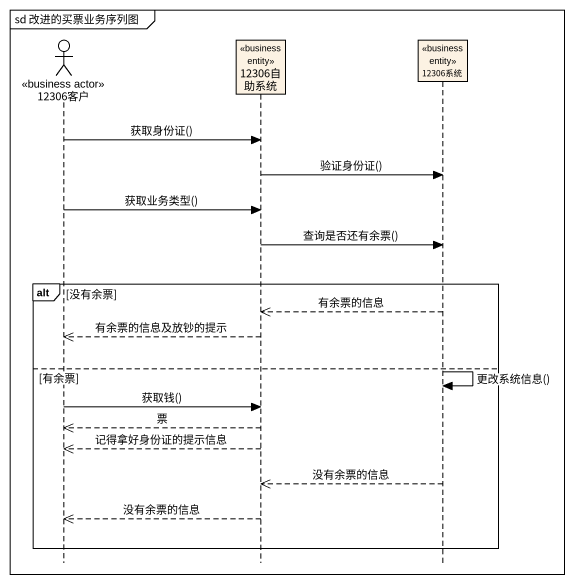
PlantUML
@startuml
mainframe sd 改进的买票业务序列图
hide footbox
actor "12306客户" as a12306客户 <<business actor>>
participant "12306自助系统" as c12306自助系统 <<business entity>>
participant "12306系统" as c12306系统 <<business entity>>

a12306客户 -> c12306自助系统 : 获取身份证()
c12306自助系统 -> c12306系统 : 验证身份证()
a12306客户 -> c12306自助系统 : 获取业务类型()
c12306自助系统 -> c12306系统 : 查询是否还有余票()
alt 没有余票
  c12306系统 -->> c12306自助系统 : 有余票的信息
  c12306自助系统 -->> a12306客户 : 有余票的信息及放钞的提示
else 有余票
  c12306系统 -> c12306系统 : 更改系统信息()
  a12306客户 -> c12306自助系统 : 获取钱()
  c12306自助系统 -->> a12306客户 : 票
  c12306自助系统 -->> a12306客户 : 记得拿好身份证的提示信息
  c12306系统 -->> c12306自助系统 : 没有余票的信息
  c12306自助系统 -->> a12306客户 : 没有余票的信息
end
@enduml
